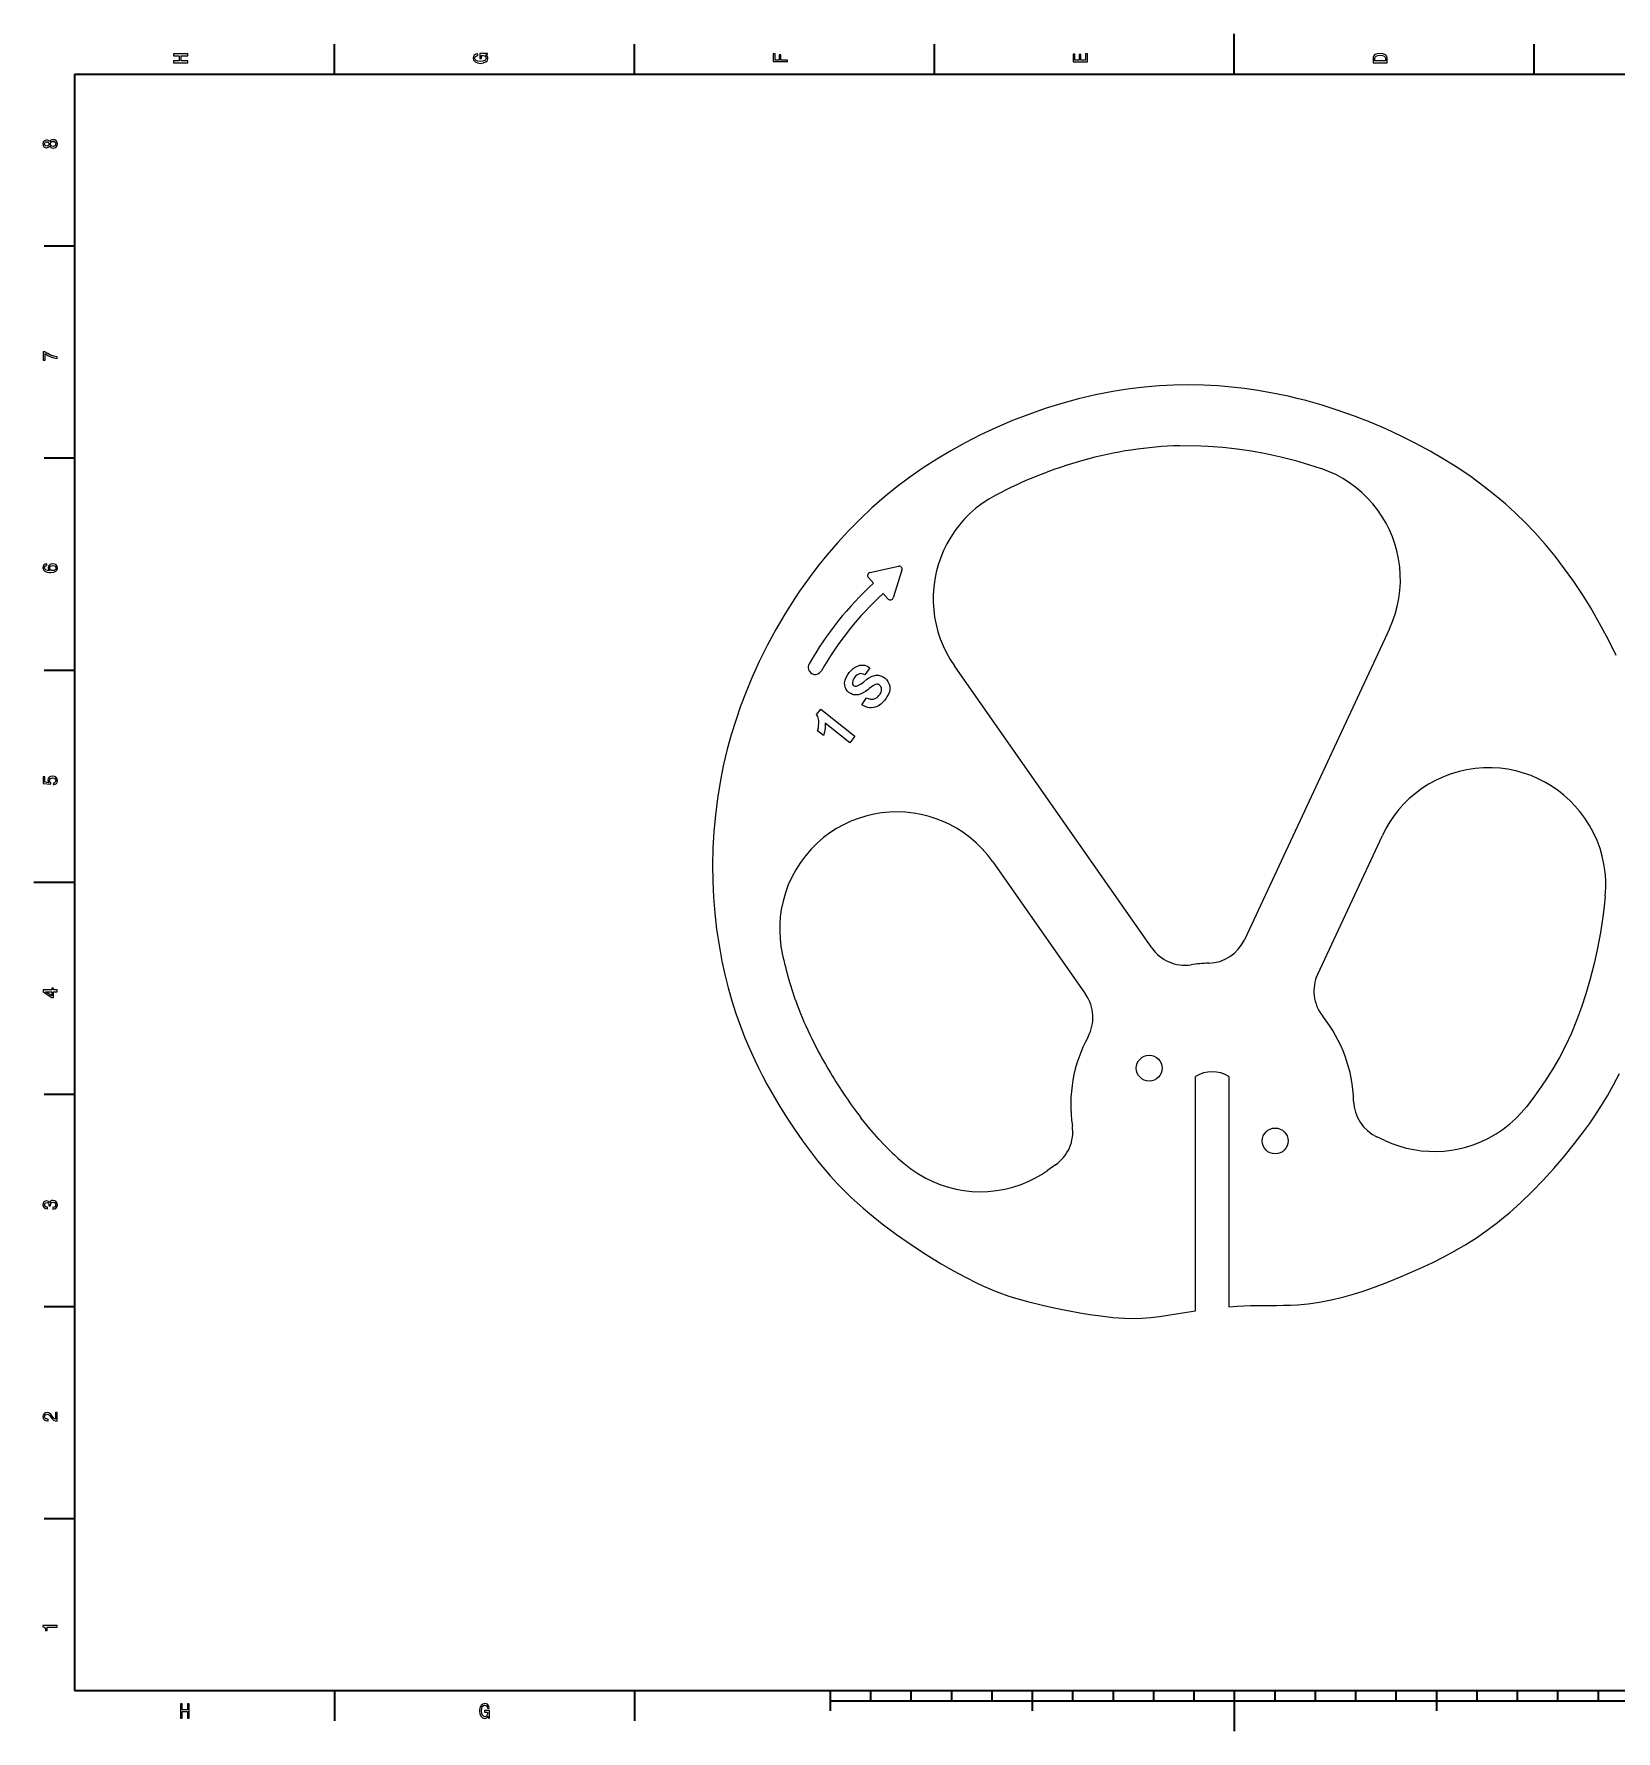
# Model space of a CAD drawing. Extents: x 0 to 594, y 0 to 420.
# Drawn here: x 0 to 391.4, y 0 to 420 of the extents above; entities that cross this region are included whole.
import ezdxf

# ---------------------------------------------------------------- set-up
doc = ezdxf.new("R2010")
doc.units = 0

msp = doc.modelspace()

# ---------------------------------------------------------------- linework, layer by layer
at = {"color": 7, "lineweight": 35, "ltscale": 0.1875}
for p, q in [((74.400002, 409.963135), (74.400002, 417.463135)), ((148.600006, 409.963135), (148.600006, 417.463135)), ((222.800003, 409.963135), (222.800003, 417.463135)), ((371.200012, 409.963135), (371.200012, 417.463135)), ((10, 367.463135), (2.5, 367.463135)), ((10, 314.963135), (2.5, 314.963135)), ((10, 262.463135), (2.5, 262.463135)), ((10, 157.46312), (2.5, 157.46312)), ((10, 104.96312), (2.5, 104.96312)), ((10, 52.46312), (2.5, 52.46312)), ((74.400002, 9.96312), (74.400002, 2.46312)), ((148.600006, 9.96312), (148.600006, 2.46312))]:
    msp.add_line(p, q, dxfattribs=at)
at = {"color": 7, "lineweight": 35, "ltscale": 0.25}
for p, q in [((297, 409.963135), (297, 419.963135)), ((10, 209.96312), (0, 209.96312)), ((297, 9.96312), (297, -0.03688))]:
    msp.add_line(p, q, dxfattribs=at)
at = {"color": 7, "lineweight": 35}
for p, q in [((584, 409.963135), (10, 409.963135)), ((10, 409.963135), (10, 9.96312)), ((10, 9.96312), (584, 9.96312)), ((197, 7.46312), (397, 7.46312))]:
    msp.add_line(p, q, dxfattribs=at)
at = {"ltscale": 0.180422}
for p, q in [((206.842102, 286.666595), (213.883148, 288.249939)), ((214.763657, 287.29483), (212.614319, 280.405457))]:
    msp.add_line(p, q, dxfattribs=at)
at = {"ltscale": 0.046461}
for p, q in [((207.714905, 284.06012), (206.455215, 285.426514)), ((211.346924, 280.120453), (210.08725, 281.486816))]:
    msp.add_line(p, q, dxfattribs=at)
for p, q in [((335.381042, 272.712677), (299.500458, 195.766495)), ((276.597168, 193.762711), (227.736404, 263.543121)), ((317.626617, 187.314117), (333.62735, 221.627838)), ((237.263107, 215.068634), (260.214111, 182.291183)), ((287.355591, 103.956284), (287.380188, 161.963745)), ((295.680206, 161.96022), (295.656036, 104.986816))]:
    msp.add_line(p, q)
at = {"ltscale": 0.054252}
msp.add_line((206.836594, 263.109528), (205.560547, 261.354279), dxfattribs=at)
at = {"ltscale": 0.041749}
msp.add_line((193.661255, 251.561371), (194.701538, 252.867706), dxfattribs=at)
at = {"ltscale": 0.269531}
msp.add_line((194.701538, 252.867706), (203.135345, 246.151596), dxfattribs=at)
at = {"ltscale": 0.052983}
msp.add_line((204.855438, 253.919922), (206.009033, 255.697784), dxfattribs=at)
at = {"ltscale": 0.193909}
msp.add_line((201.853271, 244.541611), (195.785736, 249.373383), dxfattribs=at)
at = {"ltscale": 0.046692}
msp.add_line((195.349899, 246.321747), (193.888885, 247.485199), dxfattribs=at)
at = {"ltscale": 0.051452}
msp.add_line((203.135345, 246.151596), (201.853271, 244.541611), dxfattribs=at)
at = {"ltscale": 0.053693}
msp.add_line((334.234375, 146.125), (332.287872, 147.032669), dxfattribs=at)
at = {"ltscale": 0.06038}
msp.add_line((252.770416, 140.07579), (250.791992, 138.690491), dxfattribs=at)
at = {"color": 7, "lineweight": 35, "ltscale": 0.125}
for p, q in [((197, 9.96312), (197, 4.96312)), ((247, 9.96312), (247, 4.96312)), ((347, 9.96312), (347, 4.96312))]:
    msp.add_line(p, q, dxfattribs=at)
at = {"color": 7, "lineweight": 35, "ltscale": 0.0625}
for p, q in [((207, 9.96312), (207, 7.46312)), ((217, 9.96312), (217, 7.46312)), ((227, 9.96312), (227, 7.46312)), ((237, 9.96312), (237, 7.46312)), ((257, 9.96312), (257, 7.46312)), ((267, 9.96312), (267, 7.46312)), ((277, 9.96312), (277, 7.46312)), ((287, 9.96312), (287, 7.46312)), ((307, 9.96312), (307, 7.46312)), ((317, 9.96312), (317, 7.46312)), ((327, 9.96312), (327, 7.46312)), ((337, 9.96312), (337, 7.46312)), ((357, 9.96312), (357, 7.46312)), ((367, 9.96312), (367, 7.46312)), ((377, 9.96312), (377, 7.46312)), ((387, 9.96312), (387, 7.46312))]:
    msp.add_line(p, q, dxfattribs=at)
at = {"color": 7, "lineweight": 13}
for points in [[(38.033573, 412.837799), (38.033573, 413.275391), (36.389481, 413.275391), (36.389481, 414.583466), (38.033573, 414.583466), (38.033573, 415.016357), (34.533573, 415.016357), (34.533573, 414.583466), (35.960808, 414.583466), (35.960808, 413.275391), (34.533573, 413.275391), (34.533573, 412.837799)], [(111.764557, 414.790497), (112.233574, 414.870483), (112.233574, 415.105774), (110.342361, 415.105774), (110.342361, 413.915314), (110.771034, 413.915314), (110.771034, 414.649353), (110.8013, 414.649353), (111.265274, 414.592865), (111.608215, 414.442322), (111.825073, 414.211761), (111.895676, 413.924713), (111.804901, 413.604767), (111.532562, 413.355377), (111.083717, 413.195404), (110.468445, 413.138947), (109.858215, 413.190704), (109.409363, 413.350677), (109.137032, 413.604767), (109.041214, 413.948242), (109.091644, 414.183502), (109.232857, 414.376434), (109.469887, 414.517609), (109.787605, 414.597595), (109.787605, 415.063416), (109.303459, 414.941071), (108.940346, 414.71051), (108.718445, 414.385834), (108.637749, 413.976471), (108.763832, 413.440063), (109.131989, 413.0354), (109.71196, 412.776611), (110.483574, 412.687225), (111.260231, 412.776611), (111.840202, 413.0354), (112.208359, 413.416534), (112.329391, 413.896484), (112.289047, 414.164703), (112.188187, 414.404663), (112.011673, 414.611694)], [(186.433578, 413.107635), (186.433578, 413.512878), (184.824783, 413.512878), (184.824783, 414.785217), (184.406204, 414.785217), (184.406204, 413.512878), (183.357208, 413.512878), (183.357208, 415.077148), (182.933578, 415.077148), (182.933578, 413.107635)], [(260.633545, 413.085846), (260.633545, 415.003082), (260.2099, 415.003082), (260.2099, 413.486725), (259.02475, 413.486725), (259.02475, 414.837494), (258.606171, 414.837494), (258.606171, 413.486725), (257.55719, 413.486725), (257.55719, 414.968231), (257.133545, 414.968231), (257.133545, 413.085846)], [(331.333557, 413.924713), (331.333557, 412.837799), (334.833557, 412.837799), (334.833557, 413.924713), (334.722595, 414.437592), (334.384705, 414.818726), (333.834991, 415.054016), (333.083557, 415.138702), (332.316986, 415.063416), (332.014404, 414.969299), (331.772308, 414.837555), (331.444519, 414.456421), (331.363831, 414.207031)], [(331.752136, 413.891785), (331.827789, 414.24939), (332.059784, 414.49408), (332.473328, 414.639923), (333.083557, 414.686981), (333.673615, 414.635223), (334.087158, 414.489349), (334.33429, 414.23999), (334.414978, 413.891785), (334.414978, 413.275391), (331.752136, 413.275391)], [(3.847407, 392.210571), (3.988618, 391.988342), (4.185303, 391.835846), (4.432422, 391.73999), (4.729972, 391.709473), (5.178819, 391.779205), (5.526802, 391.979645), (5.748704, 392.306458), (5.834439, 392.750885), (5.748704, 393.190979), (5.526802, 393.517792), (5.178819, 393.718231), (4.729972, 393.792297), (4.432422, 393.757446), (4.185303, 393.665924), (3.988618, 393.509064), (3.847407, 393.291199), (3.72637, 393.465485), (3.559943, 393.587494), (3.358214, 393.661591), (3.111096, 393.687714), (2.753027, 393.618011), (2.465563, 393.434998), (2.278963, 393.138702), (2.208358, 392.750885), (2.278963, 392.358734), (2.465563, 392.062439), (2.753027, 391.875061), (3.111096, 391.809692), (3.358214, 391.831482), (3.559943, 391.905579)], [(3.151442, 392.223663), (2.92954, 392.258514), (2.75807, 392.363098), (2.652162, 392.528656), (2.611816, 392.750885), (2.652162, 392.96875), (2.75807, 393.134338), (2.92954, 393.238922), (3.151442, 393.278137), (3.378387, 393.238922), (3.5549, 393.134338), (3.670894, 392.96875), (3.706197, 392.750885), (3.665851, 392.528656), (3.5549, 392.363098), (3.378387, 392.258514)], [(4.719885, 392.127777), (4.452594, 392.167023), (4.250865, 392.293365), (4.119741, 392.489441), (4.074352, 392.750885), (4.119741, 393.007965), (4.250865, 393.204071), (4.452594, 393.330414), (4.719885, 393.373993), (5.007349, 393.330414), (5.224208, 393.204071), (5.365419, 393.007965), (5.410808, 392.750885), (5.365419, 392.489441), (5.224208, 392.293365), (5.007349, 392.167023)], [(5.733574, 339.645233), (5.733574, 340.085327), (4.901442, 340.229095), (4.124784, 340.481842), (3.403603, 340.839142), (2.727811, 341.305359), (2.309223, 341.305359), (2.309223, 339.231262), (2.768157, 339.231262), (2.768157, 340.887054), (3.448992, 340.407745), (4.160087, 340.046112), (4.916572, 339.793365)], [(3.176658, 288.796661), (2.768157, 288.713867), (2.465563, 288.522156), (2.27392, 288.22583), (2.208358, 287.842407), (2.243661, 287.585327), (2.339482, 287.363098), (2.495822, 287.167023), (2.717724, 287.001434), (2.995102, 286.870697), (3.332998, 286.774841), (3.731413, 286.713837), (4.18026, 286.696411), (4.896399, 286.766144), (5.415851, 286.979645), (5.728531, 287.323883), (5.834439, 287.794464), (5.743661, 288.217133), (5.506629, 288.539581), (5.13343, 288.748718), (4.659367, 288.822815), (4.18026, 288.748718), (3.812104, 288.548279), (3.580116, 288.238922), (3.499424, 287.855469), (3.600289, 287.441528), (3.887753, 287.132141), (3.332998, 287.19751), (2.934583, 287.336945), (2.697551, 287.550446), (2.61686, 287.846741), (2.657206, 288.064636), (2.763113, 288.230194), (2.939626, 288.339142), (3.176658, 288.395782)], [(4.66441, 288.400146), (4.982133, 288.352203), (5.224208, 288.230194), (5.385592, 288.034119), (5.436024, 287.7901), (5.385592, 287.53302), (5.229251, 287.336945), (4.987177, 287.210571), (4.669453, 287.171356), (4.356773, 287.214935), (4.119741, 287.336945), (3.968445, 287.537384), (3.912969, 287.807526), (3.968445, 288.042847), (4.114698, 288.230194), (4.35173, 288.352203)], [(4.82075, 234.170288), (5.234295, 234.266144), (5.557061, 234.47966), (5.75879, 234.793381), (5.834439, 235.19426), (5.743661, 235.634354), (5.496542, 235.978592), (5.103171, 236.196457), (4.598848, 236.279236), (4.129828, 236.20517), (3.761672, 235.996017), (3.524641, 235.66922), (3.438906, 235.246552), (3.499424, 234.919754), (3.665851, 234.667023), (2.722767, 234.789032), (2.722767, 236.113663), (2.309223, 236.113663), (2.309223, 234.497086), (4.165131, 234.257431), (4.165131, 234.606018), (3.928099, 234.858749), (3.842364, 235.181198), (3.89784, 235.460068), (4.059223, 235.673569), (4.306341, 235.808655), (4.624064, 235.856583), (4.941788, 235.808655), (5.188906, 235.66922), (5.345246, 235.455704), (5.400722, 235.181198), (5.365419, 234.950256), (5.249424, 234.771606), (5.067868, 234.640884), (4.82075, 234.575516)], [(5.733574, 182.938217), (5.733574, 183.361694), (4.866139, 183.361694), (4.866139, 183.82753), (4.462681, 183.82753), (4.462681, 183.361694), (2.309223, 183.361694), (2.309223, 182.933517), (4.422335, 181.503098), (4.866139, 181.503098), (4.866139, 182.938217)], [(4.462681, 181.898346), (2.894237, 182.938217), (4.462681, 182.938217)], [(4.634151, 129.152863), (4.669453, 129.152863), (5.153603, 129.22258), (5.516716, 129.427368), (5.748704, 129.749817), (5.834439, 130.176834), (5.748704, 130.630005), (5.526802, 130.969864), (5.173776, 131.187744), (4.719885, 131.266174), (4.422335, 131.231308), (4.18026, 131.135452), (3.993661, 130.978592), (3.857494, 130.76944), (3.585159, 131.052658), (3.151442, 131.152878), (2.75807, 131.087524), (2.46052, 130.900146), (2.27392, 130.595139), (2.208358, 130.176834), (2.28905, 129.784668), (2.510952, 129.484009), (2.863978, 129.287933), (3.332998, 129.22258), (3.368301, 129.22258), (3.368301, 129.610382), (3.045534, 129.645233), (2.813545, 129.75853), (2.672335, 129.941544), (2.621903, 130.198624), (2.662249, 130.425201), (2.768157, 130.590775), (2.939626, 130.690994), (3.171615, 130.730209), (3.418733, 130.690994), (3.585159, 130.586426), (3.686024, 130.403412), (3.716283, 130.155045), (3.71124, 129.985107), (4.109655, 129.985107), (4.099568, 130.198624), (4.144958, 130.473129), (4.265995, 130.677933), (4.462681, 130.799927), (4.719885, 130.843506), (5.012393, 130.795578), (5.229251, 130.66922), (5.365419, 130.468781), (5.410808, 130.202972), (5.360375, 129.928467), (5.209079, 129.728027), (4.967004, 129.601669), (4.634151, 129.553726)], [(5.733574, 76.687706), (5.733574, 78.766159), (5.299857, 78.766159), (5.299857, 77.123444), (5.062825, 77.214943), (4.866139, 77.371811), (4.50807, 77.855476), (4.356773, 78.112564), (4.139915, 78.400146), (3.887753, 78.604942), (3.590203, 78.722588), (3.252306, 78.766159), (2.828675, 78.692085), (2.495822, 78.487289), (2.284007, 78.173561), (2.208358, 77.768333), (2.294093, 77.350021), (2.531125, 77.031937), (2.909367, 76.827141), (3.408646, 76.757423), (3.479252, 76.757423), (3.479252, 77.153946), (3.438906, 77.153946), (3.095966, 77.193161), (2.843805, 77.310806), (2.682422, 77.498177), (2.626946, 77.746544), (2.677378, 77.999268), (2.803459, 78.186638), (3.000145, 78.30864), (3.247263, 78.352211), (3.479252, 78.321716), (3.675937, 78.238922), (3.847407, 78.099487), (3.998704, 77.907768), (4.160087, 77.650681), (4.472767, 77.223663), (4.805621, 76.923004), (5.209079, 76.744354), (5.718445, 76.687706)], [(5.733574, 25.649498), (5.733574, 26.086863), (2.208358, 26.086863), (2.208358, 25.76004), (2.515995, 25.673529), (2.722767, 25.500505), (2.843805, 25.236166), (2.884151, 24.870893), (3.24222, 24.870893), (3.24222, 25.649498)], [(36.224667, 3.179545), (36.662262, 3.179545), (36.662262, 4.823637), (37.970345, 4.823637), (37.970345, 3.179545), (38.403233, 3.179545), (38.403233, 6.679545), (37.970345, 6.679545), (37.970345, 5.252312), (36.662262, 5.252312), (36.662262, 6.679545), (36.224667, 6.679545)], [(112.37738, 3.648565), (112.457367, 3.179545), (112.692635, 3.179545), (112.692635, 5.070755), (111.50219, 5.070755), (111.50219, 4.642081), (112.236221, 4.642081), (112.236221, 4.611822), (112.179756, 4.147845), (112.029182, 3.804905), (111.798622, 3.588047), (111.511597, 3.517442), (111.191635, 3.60822), (110.942253, 3.880554), (110.782272, 4.329401), (110.725807, 4.944675), (110.777565, 5.554905), (110.937546, 6.003753), (111.191635, 6.276087), (111.535126, 6.371908), (111.770393, 6.321476), (111.96331, 6.180265), (112.104469, 5.943234), (112.184464, 5.625511), (112.650291, 5.625511), (112.527946, 6.10966), (112.297386, 6.472773), (111.972717, 6.694675), (111.563354, 6.775367), (111.026947, 6.649286), (110.622292, 6.28113), (110.363495, 5.701159), (110.274094, 4.929545), (110.363495, 4.152888), (110.622292, 3.572917), (111.003426, 3.204761), (111.483368, 3.083724), (111.751572, 3.12407), (111.991539, 3.224934), (112.198578, 3.401447)]]:
    msp.add_lwpolyline(points, close=True, dxfattribs=at)
for points in [[(391.511963, 266.164307), (389.506897, 270.162415), (387.394592, 274.083862), (385.175415, 277.919922), (383.120361, 281.236176), (380.974976, 284.473816), (378.734009, 287.627563), (376.391724, 290.692841), (373.942535, 293.665588), (371.381775, 296.542236), (369.037384, 298.987976), (366.603912, 301.355347), (364.08139, 303.643555), (361.470795, 305.852478), (358.774506, 307.982056), (355.588806, 310.32135), (352.302704, 312.556458), (348.923859, 314.687134), (345.460815, 316.712921), (341.922211, 318.632874), (338.315979, 320.446014), (334.499298, 322.218018), (330.624054, 323.871216), (326.697601, 325.402649), (322.727112, 326.808594), (318.719025, 328.084747), (314.678925, 329.226624), (312.51828, 329.77771), (310.350769, 330.288757), (308.20752, 330.752625), (306.059113, 331.176208), (302.805176, 331.738129), (299.542725, 332.20462), (296.273438, 332.574036), (292.998901, 332.845032), (289.35611, 333.029419), (285.710693, 333.090088), (282.06488, 333.026672), (278.421234, 332.839417), (274.782715, 332.529236), (271.152954, 332.097595), (269.037201, 331.789978), (266.926422, 331.442108), (264.801392, 331.050659), (262.682678, 330.619202), (258.48645, 329.643616), (254.323425, 328.516235), (250.1996, 327.241577), (246.121094, 325.823792), (242.094116, 324.266541), (238.124725, 322.573029), (234.218719, 320.745483), (230.3815, 318.785187), (226.854889, 316.829163), (223.398682, 314.757355), (220.018066, 312.569885), (216.71756, 310.266632), (213.50116, 307.847626), (210.372482, 305.31311), (207.334747, 302.663879), (204.390961, 299.90155), (201.544006, 297.028625), (198.796692, 294.04895), (196.151932, 290.967957), (194.28299, 288.65271), (192.471008, 286.289215), (190.716553, 283.880035), (189.438858, 282.044922), (188.194214, 280.187042), (185.80545, 276.408386), (183.553253, 272.554993), (181.440826, 268.637726), (179.471527, 264.666748), (177.648712, 260.65094), (176.191406, 257.143524), (174.849106, 253.613312), (173.624161, 250.064163), (172.518448, 246.498917), (171.533356, 242.919693), (170.56958, 238.875168), (169.759644, 234.817261), (169.101822, 230.74588), (168.593292, 226.659668), (168.230682, 222.557037), (168.010742, 218.43718), (167.930862, 214.301071), (167.984436, 210.328445), (168.16568, 206.347748), (168.476547, 202.364471), (168.919998, 198.385757), (169.499542, 194.419968), (170.218689, 190.476166), (170.932129, 187.190506), (171.747162, 183.932892), (172.664093, 180.709625), (173.681915, 177.527084), (174.798248, 174.391357)], [(283.436493, 318.060913), (287.001465, 318.081177), (290.567505, 317.963501), (294.132874, 317.70874), (297.695862, 317.318237), (301.254852, 316.793732), (304.80835, 316.137512), (308.494446, 315.318665), (312.168335, 314.364868), (315.328278, 313.43576), (318.469116, 312.412811)], [(335.381042, 272.712677), (336.153687, 274.527527), (336.802612, 276.393066), (337.322906, 278.29834), (337.710449, 280.232147), (337.964966, 282.194397), (338.085175, 284.169678), (338.071442, 286.148743), (337.924133, 288.122345), (337.643585, 290.081177), (337.230103, 292.016022), (336.726349, 293.786865), (336.108643, 295.524261), (335.380676, 297.220215), (334.547577, 298.865692), (333.613983, 300.453186), (332.506042, 302.083862), (331.290009, 303.636108), (329.970764, 305.101318), (328.554199, 306.471924), (327.053284, 307.737915), (325.470276, 308.900085), (323.812714, 309.953552), (322.088257, 310.893433), (320.304504, 311.714844), (318.469116, 312.412811)], [(237.992706, 305.843445), (236.27887, 304.866638), (234.632813, 303.774597), (233.065079, 302.57309), (231.585754, 301.268494), (230.260544, 299.931213), (229.02475, 298.51062), (227.882919, 297.013123), (226.8396, 295.445374), (225.899384, 293.813904), (225.066833, 292.125305), (224.346527, 290.386169), (223.742569, 288.603699), (223.256287, 286.785217), (222.888611, 284.938721), (222.640472, 283.072205), (222.512726, 281.193665), (222.506317, 279.311157), (222.622162, 277.432587), (222.854706, 275.604889), (223.204895, 273.793396), (223.670227, 272.006348), (224.247147, 270.253448), (224.932281, 268.542694), (225.756287, 266.815552), (226.691986, 265.146423), (227.736404, 263.543121)], [(200.704437, 260.029663), (200.907013, 260.56958), (201.389603, 261.45163), (201.728531, 261.915314)], [(201.728531, 261.915314), (202.328812, 262.592499), (202.667236, 262.91037), (203.209808, 263.284912), (203.567444, 263.458801), (204.317551, 263.743866)], [(203.118576, 260.780304), (202.877319, 260.443665), (202.641388, 259.985901), (202.58255, 259.788361), (202.500595, 259.381134)], [(204.25766, 261.628723), (203.903381, 261.474884), (203.583069, 261.271393), (203.30867, 261.002808), (203.118576, 260.780304)], [(205.560547, 261.354279), (205.233337, 261.512024), (204.801193, 261.635864), (204.621353, 261.646362), (204.25766, 261.628723)], [(204.317551, 263.743866), (204.891541, 263.774567), (205.176697, 263.769684), (205.595245, 263.71286), (206.02536, 263.566162), (206.303497, 263.428162), (206.836594, 263.109528)], [(205.320724, 259.653961), (206.112854, 260.25177), (206.520538, 260.522003), (207.382935, 261.003174)], [(207.382935, 261.003174), (207.794937, 261.147461), (208.323395, 261.254822), (208.647675, 261.263702), (208.975769, 261.251556)], [(208.975769, 261.251556), (209.439972, 261.140442), (209.982712, 260.921173), (210.191742, 260.7948), (210.580505, 260.521362)], [(210.580505, 260.521362), (210.931625, 260.184326), (211.300049, 259.708099), (211.46611, 259.38504), (211.613281, 259.043518)], [(200.720306, 258.30365), (200.620819, 258.761414), (200.587906, 259.338013), (200.633881, 259.683105), (200.704437, 260.029663)], [(201.63092, 256.983948), (201.317657, 257.286072), (200.992004, 257.712524), (200.847046, 258.001343), (200.720306, 258.30365)], [(203.937073, 256.411469), (203.400879, 256.379333), (203.134521, 256.382568), (202.743805, 256.434692), (202.516342, 256.502747), (202.080261, 256.70874), (201.63092, 256.983948)], [(202.500595, 259.381134), (202.540985, 259.070251), (202.696457, 258.811188), (202.807541, 258.696655)], [(202.807541, 258.696655), (203.074341, 258.556915), (203.21608, 258.526886), (203.518219, 258.542664)], [(203.518219, 258.542664), (204.0392, 258.774261), (204.645111, 259.133514), (205.320724, 259.653961)], [(206.291748, 257.663544), (205.731781, 257.249359), (205.442932, 257.056549), (204.64743, 256.654449), (203.937073, 256.411469)], [(207.710785, 255.330414), (208.119934, 255.476013), (208.314972, 255.566681), (208.593811, 255.752441), (208.768219, 255.910614), (209.079056, 256.249146)], [(208.589508, 259.049896), (208.230682, 258.97467), (208.062683, 258.909119), (207.739761, 258.729431)], [(209.235718, 258.820862), (208.995605, 258.967987), (208.867401, 259.013824), (208.589508, 259.049896)], [(209.079056, 256.249146), (209.337952, 256.608124), (209.452072, 256.795563), (209.58429, 257.092407), (209.663269, 257.40918), (209.715652, 257.759888)], [(209.715652, 257.759888), (209.677094, 258.075439), (209.54866, 258.443695), (209.456238, 258.576599), (209.235718, 258.820862)], [(211.646667, 257.163116), (211.416138, 256.570007), (211.055542, 255.872894), (210.874344, 255.601257), (210.497742, 255.091309)], [(211.613281, 259.043518), (211.725464, 258.565002), (211.773956, 257.947876), (211.746796, 257.685394), (211.646667, 257.163116)], [(207.813293, 253.23111), (207.154938, 253.203583), (206.824768, 253.211151), (206.343842, 253.274261), (205.831223, 253.433746), (205.499969, 253.580139), (204.855438, 253.919922)], [(206.009033, 255.697784), (206.428879, 255.500275), (206.643982, 255.418655), (206.970154, 255.339661), (207.306412, 255.317047), (207.710785, 255.330414)], [(210.497742, 255.091309), (209.882385, 254.405869), (209.536224, 254.084381), (208.982086, 253.705597), (208.604919, 253.524719), (207.813293, 253.23111)], [(194.197266, 249.477341), (194.16449, 250.037079), (194.032349, 250.723206), (193.925385, 251.00824), (193.661255, 251.561371)], [(193.888885, 247.485199), (194.093216, 248.26889), (194.152313, 248.662811), (194.197266, 249.477341)], [(195.785736, 249.373383), (195.792496, 248.598145), (195.775452, 248.200073), (195.704071, 247.63208), (195.606262, 247.191345), (195.349899, 246.321747)], [(388.781006, 206.636475), (388.899658, 208.607758), (388.883606, 210.583649), (388.733643, 212.554779), (388.450684, 214.511169), (388.035706, 216.442871), (387.489746, 218.340591), (386.764252, 220.320587), (385.896423, 222.242691), (384.891815, 224.097137), (383.755951, 225.874161), (382.494324, 227.563995), (381.292023, 228.963104), (380.001221, 230.283875), (378.628235, 231.520691), (377.180603, 232.667603), (375.665039, 233.719498), (373.973633, 234.735519), (372.218964, 235.632126), (370.406921, 236.406342), (368.543854, 237.056396), (366.638367, 237.57962), (364.699585, 237.973129), (362.738647, 238.233856), (360.766785, 238.359436), (358.658325, 238.344299), (356.556335, 238.176453), (354.471893, 237.8573), (352.416168, 237.388184), (350.400299, 236.770554), (348.55835, 236.059265), (346.76828, 235.223297), (345.038269, 234.267395), (343.376923, 233.19664), (341.792786, 232.016144), (340.293762, 230.730881), (338.94339, 229.405701), (337.682312, 227.995087), (336.51532, 226.505478), (335.447296, 224.94342), (334.483032, 223.315369), (333.62735, 221.627838)], [(237.263107, 215.068634), (235.991257, 216.750381), (234.600342, 218.335312), (233.098434, 219.815613), (231.493591, 221.183456), (229.793869, 222.431015), (228.236328, 223.417267), (226.616867, 224.302673), (224.943222, 225.08374), (223.224503, 225.75705), (221.468719, 226.319763), (219.551666, 226.797836), (217.608215, 227.143402), (215.64563, 227.355255), (213.671295, 227.433411), (211.698975, 227.377945), (209.733063, 227.188919), (207.78479, 226.866333), (205.865204, 226.411133), (203.97937, 225.824982), (202.135544, 225.111237), (200.34259, 224.273499), (198.610733, 223.31604), (196.949921, 222.243622), (195.368225, 221.061234), (193.77478, 219.684998), (192.282684, 218.195068), (190.901093, 216.600204), (189.640137, 214.910553), (188.507965, 213.135635), (187.507416, 211.280594), (186.643387, 209.356323), (185.920319, 207.373917), (185.342957, 205.345215), (184.915359, 203.281448), (184.667542, 201.469482), (184.5345, 199.64534), (184.516144, 197.816345), (184.612366, 195.989777), (184.82312, 194.172958), (185.1483, 192.373199)], [(388.781006, 206.636475), (388.505829, 204.055344), (388.172546, 201.47142), (387.569275, 197.597076), (386.846802, 193.741272), (386.008484, 189.919159), (385.055969, 186.146484), (383.989502, 182.441162)], [(383.98938, 182.44075), (382.895508, 179.083633), (381.695831, 175.815689), (380.386353, 172.644089), (378.963287, 169.576309)], [(174.798248, 174.391357), (175.90918, 171.551254), (177.096802, 168.755783), (178.355591, 166.007935), (179.301971, 164.061371), (180.279343, 162.141693), (181.371033, 160.091476), (182.492706, 158.074524), (184.328751, 154.939896), (186.221573, 151.892044), (188.162399, 148.933258), (190.148071, 146.064941), (192.620972, 142.71199), (193.892532, 141.084412), (195.193604, 139.488113), (196.983246, 137.405777), (198.846085, 135.372696), (200.790527, 133.386063), (202.198151, 132.026154), (203.64679, 130.688156), (205.158752, 129.351532), (206.710693, 128.036133), (209.899551, 125.486366), (213.447235, 122.847122), (217.089539, 120.311401), (220.784332, 117.892632), (224.49115, 115.611153), (227.487579, 113.876633), (230.454407, 112.267578), (233.385315, 110.80172), (234.953217, 110.075348), (236.515869, 109.395149), (238.078247, 108.760422), (239.646637, 108.169128), (241.227417, 107.618309), (242.825729, 107.104507), (246.13353, 106.160858), (249.533936, 105.323715), (252.406235, 104.694336), (255.305038, 104.11557), (259.708405, 103.331512), (261.875671, 102.989731), (263.996918, 102.689789), (266.981567, 102.344963), (268.427002, 102.221504), (269.845245, 102.135895), (272.014465, 102.086044), (274.161102, 102.144112), (276.324951, 102.308182), (278.526459, 102.564476), (280.026672, 102.776459), (283.11496, 103.265656), (287.355591, 103.956284)], [(378.963104, 169.575912), (377.460815, 166.681641), (375.844299, 163.871933), (374.115723, 161.136093), (372.278564, 158.461884), (370.86969, 156.538651), (369.255066, 154.442245)], [(295.656036, 104.986816), (297.695496, 105.127914), (301.016449, 105.254745), (303.607422, 105.284889), (307.423889, 105.296265), (309.16095, 105.321785), (310.896271, 105.378311), (312.635773, 105.476227), (315.262634, 105.716949), (318.102905, 106.1138), (320.963623, 106.658264), (323.837341, 107.344452), (326.716125, 108.159851), (328.617981, 108.761658), (330.519958, 109.408287), (334.323242, 110.817459), (338.123688, 112.354774), (341.918549, 114.001503), (344.002228, 114.954292), (346.078766, 115.943375), (348.830597, 117.326805), (351.557648, 118.797821), (354.25531, 120.372627), (356.919312, 122.065804), (359.545074, 123.887177), (362.126343, 125.838669), (363.596741, 127.024597), (365.049652, 128.25), (367.903198, 130.811142), (370.686798, 133.502838), (373.399017, 136.303925), (376.037598, 139.195831), (378.599548, 142.167007), (381.17334, 145.333755), (383.647888, 148.587402), (384.843658, 150.249496), (386.009399, 151.937057), (387.698029, 154.519608), (389.309753, 157.167892), (390.839752, 159.885452), (392.283813, 162.673569)], [(211.543411, 143.849289), (210.308441, 145.090271), (209.114853, 146.351639), (207.952881, 147.643143), (206.820648, 148.964996), (204.622498, 151.711441)], [(334.234375, 146.125), (335.964264, 145.386414), (337.739899, 144.761627), (339.553619, 144.252533), (341.396942, 143.861313), (343.261078, 143.590012), (345.137451, 143.440277), (347.01825, 143.412979), (348.862335, 143.505219), (350.695374, 143.71492), (352.51059, 144.041092), (354.302094, 144.482162), (356.063416, 145.036041), (358.028412, 145.803589), (359.92865, 146.709671), (361.755737, 147.7509), (363.503845, 148.924042), (365.16571, 150.223633), (366.622833, 151.536728), (367.98822, 152.944901), (369.255066, 154.442245)], [(215.2901, 140.42337), (216.939514, 139.111496), (218.680801, 137.922211), (220.504196, 136.861954), (222.3992, 135.937195), (224.355469, 135.153229), (226.241119, 134.547684), (228.160492, 134.072678), (230.105164, 133.730347), (232.06868, 133.521835), (234.044556, 133.447571), (236.024139, 133.507614), (238.12384, 133.719162), (240.198639, 134.081894), (242.23938, 134.59462), (244.239349, 135.255508), (246.189957, 136.061157), (247.776459, 136.843582), (249.3125, 137.720932), (250.791992, 138.690491)]]:
    msp.add_lwpolyline(points)
for centre in [(275.942627, 164.012482), (307.111877, 145.999268)]:
    msp.add_circle(centre, 3.2)
for centre, radius, start, end in [((289.184998, 208.407913), 110.065419, 105.642474, 117.717286), ((207.006638, 285.934875), 0.75, 102.673289, 222.673282), ((214.047699, 287.518188), 0.75, 342.673291, 102.673289), ((264.312622, 222.668365), 83.5, 132.673283, 150.263943), ((264.312622, 222.668365), 80, 132.673283, 150.263943), ((211.898361, 280.628815), 0.75, 222.673282, 342.673291), ((193.327484, 263.216797), 1.75, 150.263943, 330.263938), ((223.326691, 236.061279), 27.510038, 124.512955, 128.258344), ((284.788696, 199.498474), 10, 215.000002, 278.612204), ((290.437378, 199.992676), 10, 271.387803, 335), ((291.527252, 155.005875), 35, 91.387801, 98.612202), ((326.689697, 183.087952), 10, 154.999996, 218.612202), ((252.022614, 176.55542), 10, 331.387801, 35), ((291.527252, 155.005875), 35, 1.3878, 38.6122), ((291.527252, 155.005875), 35, 151.387796, 188.612194), ((291.527252, 155.005875), 8.1, 59.155497, 120.795898), ((336.514038, 156.095749), 10, 181.387794, 244.999996), ((247.034653, 148.267303), 10, 305.000001, 8.6122), ((264.702759, 198.238998), 76.054065, 225.656463, 229.480822)]:
    msp.add_arc(centre, radius, start, end)
for centre, major_axis, ratio, start_param, end_param in [((263.501984, 181.99762), (-55.187271, -129.470993), 0.759778, 3.475191652, 3.6882770783), ((223.656021, 208.970795), (4.264679, -63.287689), 0.638988, 4.9344647633, 5.1505827928), ((404.002502, 144.178436), (217.036713, -75.19986), 0.455431, 3.5023251523, 3.6409200337), ((205.497086, 177.567291), (20.919495, -40.56752), 0.318335, 4.9153940468, 5.2298669745)]:
    msp.add_ellipse(centre, major_axis=major_axis, ratio=ratio, start_param=start_param, end_param=end_param)

doc.saveas('drawing.dxf')
